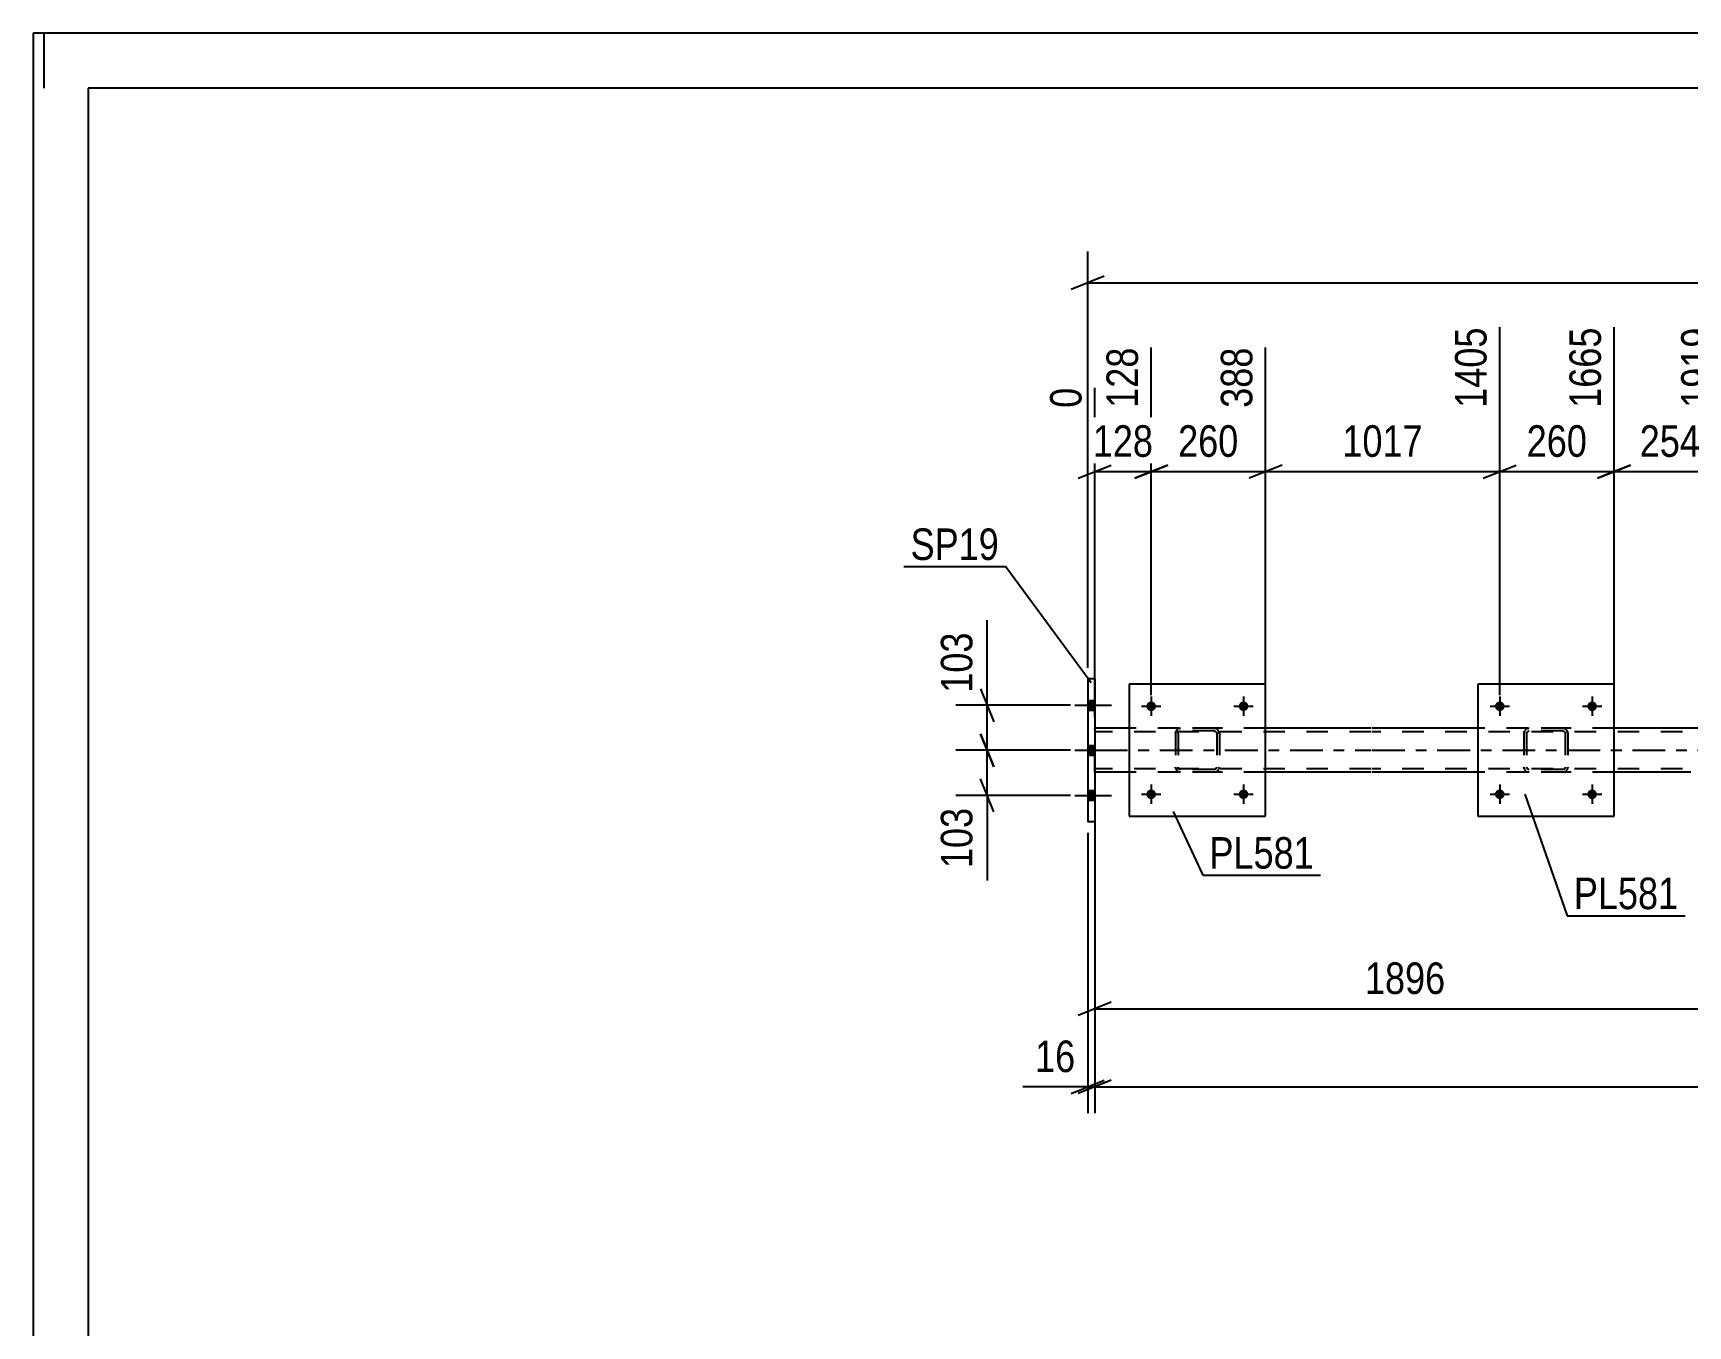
# Model space of a CAD drawing. Header units: millimetres. Extents: x -86 to 755, y -421 to 173.
# Drawn here: x -86.1 to 64.4, y 56 to 173.5 of the extents above; entities that cross this region are included whole.
import ezdxf

# ---------------------------------------------------------------- set-up
doc = ezdxf.new("R2010")
doc.units = ezdxf.units.MM
doc.linetypes.add('DXK_LINE_DOT2', pattern=[3.9198, 1.9599, -1.9599])
doc.linetypes.add('DXK_LINE_DOT3', pattern=[5.9187, 2.979, -0.9799, 0.9799, -0.9799])
doc.styles.add('Arial Narrow', font='ARIALN.TTF', dxfattribs={"height": 0.2})

# ---------------------------------------------------------------- blocks, each defined once
blk = doc.blocks.new('Unknown-814409347-1133')
at = {"color": 5, "linetype": 'Continuous'}
for p, q in [((754.89, 173.48), (-86.11, 173.48)), ((-86.11, 173.48), (-86.11, -420.52)), ((-85.11, 168.48), (-85.11, 173.48)), ((749.89, 168.48), (-81.11, 168.48)), ((-81.11, 168.48), (-81.11, -415.52))]:
    blk.add_line(p, q, dxfattribs=at)
blk = doc.blocks.new('Bolt-814409347-2455 - 2380')
at = {"linetype": 'Continuous'}
for points in [[(47.71, 112.29, -1), (46.83, 112.29, -1)], [(56.11, 112.29, -1), (55.23, 112.29, -1)]]:
    blk.add_hatch(color=1, dxfattribs=at).paths.add_polyline_path(points)
at = {"color": 1, "linetype": 'Continuous'}
for p, q in [((47.27, 113.17), (47.27, 111.41)), ((55.67, 113.17), (55.67, 111.41)), ((46.39, 112.29), (48.15, 112.29)), ((54.79, 112.29), (56.55, 112.29))]:
    blk.add_line(p, q, dxfattribs=at)
blk = doc.blocks.new('Bolt-814409347-2456 - 2380')
at = {"linetype": 'Continuous'}
for points in [[(47.71, 104.29, -1), (46.83, 104.29, -1)], [(56.11, 104.29, -1), (55.23, 104.29, -1)]]:
    blk.add_hatch(color=1, dxfattribs=at).paths.add_polyline_path(points)
at = {"color": 1, "linetype": 'Continuous'}
for p, q in [((46.39, 104.29), (48.15, 104.29)), ((47.27, 105.17), (47.27, 103.41)), ((54.79, 104.29), (56.55, 104.29)), ((55.67, 105.17), (55.67, 103.41))]:
    blk.add_line(p, q, dxfattribs=at)
blk = doc.blocks.new('Part-814409347-2427 - 2380')
at = {"color": 2, "linetype": 'Continuous'}
for p, q in [((57.67, 114.29), (45.27, 114.29)), ((45.27, 114.29), (45.27, 102.29)), ((57.67, 102.29), (57.67, 114.29)), ((45.27, 102.29), (57.67, 102.29))]:
    blk.add_line(p, q, dxfattribs=at)
blk = doc.blocks.new('Part-814409347-2428 - 2380')
at = {"color": 7, "linetype": 'DXK_LINE_DOT2'}
for p, q in [((49.47, 109.81), (49.5, 110)), ((49.5, 110), (49.47, 109.81)), ((49.71, 109.81), (49.72, 109.91)), ((49.72, 109.91), (49.78, 109.98)), ((49.76, 110.26), (49.95, 110.29)), ((49.95, 110.29), (49.76, 110.26)), ((49.78, 109.98), (49.85, 110.04)), ((49.85, 110.04), (49.95, 110.05)), ((52.99, 110.29), (49.95, 110.29)), ((52.99, 110.05), (49.95, 110.05)), ((52.99, 110.29), (53.17, 110.26)), ((53.17, 110.26), (52.99, 110.29)), ((52.99, 110.05), (53.08, 110.04)), ((53.08, 110.04), (53.16, 109.98)), ((53.16, 109.98), (53.21, 109.91)), ((53.21, 109.91), (53.23, 109.81)), ((53.43, 110), (53.47, 109.81)), ((53.47, 109.81), (53.43, 110)), ((49.47, 109.81), (49.47, 106.77)), ((49.71, 109.81), (49.71, 106.77)), ((53.23, 109.81), (53.23, 106.77)), ((53.47, 109.81), (53.47, 106.77)), ((49.5, 106.59), (49.47, 106.77)), ((49.47, 106.77), (49.5, 106.59)), ((49.72, 106.68), (49.71, 106.77)), ((49.78, 106.6), (49.72, 106.68)), ((49.95, 106.29), (49.76, 106.33)), ((49.76, 106.33), (49.95, 106.29)), ((49.85, 106.55), (49.78, 106.6)), ((49.95, 106.53), (49.85, 106.55)), ((52.99, 106.53), (49.95, 106.53)), ((52.99, 106.29), (49.95, 106.29)), ((53.08, 106.55), (52.99, 106.53)), ((53.17, 106.33), (52.99, 106.29)), ((52.99, 106.29), (53.17, 106.33)), ((53.16, 106.6), (53.08, 106.55)), ((53.21, 106.68), (53.16, 106.6)), ((53.23, 106.77), (53.21, 106.68)), ((53.47, 106.77), (53.43, 106.59)), ((53.43, 106.59), (53.47, 106.77))]:
    blk.add_line(p, q, dxfattribs=at)
at = {"color": 7, "linetype": 'DXK_LINE_DOT3'}
blk.add_line((51.47, 108.29), (51.47, 108.29), dxfattribs=at)
at = {"color": 7, "linetype": 'DXK_LINE_DOT2'}
for centre, start, end in [((49.95, 109.81), 112.5, 157.5), ((49.95, 109.81), 112.5, 157.5), ((52.99, 109.81), 22.5, 67.5), ((52.99, 109.81), 22.5, 67.5), ((49.95, 106.77), 202.5, 247.5), ((49.95, 106.77), 202.5, 247.5), ((52.99, 106.77), 292.5, 337.5), ((52.99, 106.77), 292.5, 337.5)]:
    blk.add_arc(centre, 0.48, start, end, dxfattribs=at)
blk = doc.blocks.new('Part-814409347-2552 - 2380')
at = {"color": 2, "linetype": 'Continuous'}
for p, q in [((13.57, 110.29), (10.44, 110.29)), ((35.57, 110.29), (25.97, 110.29)), ((45.27, 110.29), (35.67, 110.29)), ((65.63, 110.29), (57.67, 110.29)), ((13.57, 106.29), (10.44, 106.29)), ((35.57, 106.29), (25.97, 106.29)), ((45.27, 106.29), (35.67, 106.29)), ((64.65, 106.29), (57.67, 106.29))]:
    blk.add_line(p, q, dxfattribs=at)
at = {"color": 7, "linetype": 'DXK_LINE_DOT2'}
for p, q in [((10.44, 106.29), (10.44, 110.29)), ((35.57, 109.97), (10.44, 109.97)), ((25.97, 110.29), (13.57, 110.29)), ((640.09, 109.97), (35.67, 109.97)), ((57.67, 110.29), (45.27, 110.29)), ((35.57, 106.61), (10.44, 106.61)), ((25.97, 106.29), (13.57, 106.29)), ((640.09, 106.61), (35.67, 106.61)), ((57.67, 106.29), (45.27, 106.29))]:
    blk.add_line(p, q, dxfattribs=at)
at = {"color": 7, "linetype": 'DXK_LINE_DOT3'}
for p, q in [((10.44, 108.29), (35.57, 108.29)), ((35.67, 108.29), (640.09, 108.29))]:
    blk.add_line(p, q, dxfattribs=at)
blk = doc.blocks.new('Bolt-814409347-2553 - 2380')
at = {"linetype": 'Continuous'}
for points in [[(10.44, 111.95), (10.44, 112.83), (9.8, 112.83), (9.8, 111.95)], [(10.44, 111.95), (10.44, 112.83), (9.8, 112.83), (9.8, 111.95)], [(10.44, 111.95), (10.44, 112.83), (9.8, 112.83), (9.8, 111.95)], [(10.44, 107.85), (10.44, 108.73), (9.8, 108.73), (9.8, 107.85)], [(10.44, 107.85), (10.44, 108.73), (9.8, 108.73), (9.8, 107.85)], [(10.44, 103.75), (10.44, 104.63), (9.8, 104.63), (9.8, 103.75)], [(10.44, 103.75), (10.44, 104.63), (9.8, 104.63), (9.8, 103.75)], [(10.44, 103.75), (10.44, 104.63), (9.8, 104.63), (9.8, 103.75)]]:
    blk.add_hatch(color=1, dxfattribs=at).paths.add_polyline_path(points)
at = {"color": 1, "linetype": 'Continuous'}
for p, q in [((8.64, 112.39), (11.96, 112.39)), ((8.64, 112.39), (11.96, 112.39)), ((8.64, 112.39), (11.96, 112.39)), ((9.8, 112.83), (10.44, 112.83)), ((9.8, 112.83), (10.44, 112.83)), ((9.8, 112.83), (10.44, 112.83)), ((9.8, 111.95), (10.44, 111.95)), ((9.8, 111.95), (10.44, 111.95)), ((9.8, 111.95), (10.44, 111.95)), ((9.8, 108.73), (10.44, 108.73)), ((9.8, 108.73), (10.44, 108.73)), ((8.64, 108.29), (11.96, 108.29)), ((8.64, 108.29), (11.96, 108.29)), ((9.8, 107.85), (10.44, 107.85)), ((9.8, 107.85), (10.44, 107.85)), ((8.64, 104.19), (11.96, 104.19)), ((8.64, 104.19), (11.96, 104.19)), ((8.64, 104.19), (11.96, 104.19)), ((9.8, 104.63), (10.44, 104.63)), ((9.8, 104.63), (10.44, 104.63)), ((9.8, 104.63), (10.44, 104.63)), ((9.8, 103.75), (10.44, 103.75)), ((9.8, 103.75), (10.44, 103.75)), ((9.8, 103.75), (10.44, 103.75))]:
    blk.add_line(p, q, dxfattribs=at)
blk = doc.blocks.new('Part-814409347-2577 - 2380')
at = {"color": 2, "linetype": 'Continuous'}
for p, q in [((10.44, 114.79), (9.8, 114.79)), ((9.8, 114.79), (9.8, 101.79)), ((10.44, 114.79), (10.44, 101.79)), ((10.44, 101.79), (9.8, 101.79))]:
    blk.add_line(p, q, dxfattribs=at)
blk = doc.blocks.new('Bolt-814409347-2583 - 2380')
at = {"linetype": 'Continuous'}
for points in [[(16.01, 104.29, -1), (15.13, 104.29, -1)], [(24.41, 104.29, -1), (23.53, 104.29, -1)]]:
    blk.add_hatch(color=1, dxfattribs=at).paths.add_polyline_path(points)
at = {"color": 1, "linetype": 'Continuous'}
for p, q in [((14.69, 104.29), (16.45, 104.29)), ((15.57, 105.17), (15.57, 103.41)), ((23.09, 104.29), (24.85, 104.29)), ((23.97, 105.17), (23.97, 103.41))]:
    blk.add_line(p, q, dxfattribs=at)
blk = doc.blocks.new('Bolt-814409347-2584 - 2380')
at = {"linetype": 'Continuous'}
for points in [[(16.01, 112.29, -1), (15.13, 112.29, -1)], [(24.41, 112.29, -1), (23.53, 112.29, -1)]]:
    blk.add_hatch(color=1, dxfattribs=at).paths.add_polyline_path(points)
at = {"color": 1, "linetype": 'Continuous'}
for p, q in [((15.57, 113.17), (15.57, 111.41)), ((23.97, 113.17), (23.97, 111.41)), ((14.69, 112.29), (16.45, 112.29)), ((23.09, 112.29), (24.85, 112.29))]:
    blk.add_line(p, q, dxfattribs=at)
blk = doc.blocks.new('Part-814409347-2642 - 2380')
at = {"color": 7, "linetype": 'DXK_LINE_DOT2'}
for p, q in [((17.77, 109.81), (17.8, 110)), ((17.8, 110), (17.77, 109.81)), ((18.01, 109.81), (18.02, 109.91)), ((18.02, 109.91), (18.08, 109.98)), ((18.06, 110.26), (18.25, 110.29)), ((18.25, 110.29), (18.06, 110.26)), ((18.08, 109.98), (18.15, 110.04)), ((18.15, 110.04), (18.25, 110.05)), ((21.29, 110.29), (18.25, 110.29)), ((21.29, 110.05), (18.25, 110.05)), ((21.29, 110.29), (21.47, 110.26)), ((21.47, 110.26), (21.29, 110.29)), ((21.29, 110.05), (21.38, 110.04)), ((21.38, 110.04), (21.46, 109.98)), ((21.46, 109.98), (21.51, 109.91)), ((21.51, 109.91), (21.53, 109.81)), ((21.73, 110), (21.77, 109.81)), ((21.77, 109.81), (21.73, 110)), ((17.77, 109.81), (17.77, 106.77)), ((18.01, 109.81), (18.01, 106.77)), ((21.53, 109.81), (21.53, 106.77)), ((21.77, 109.81), (21.77, 106.77)), ((17.8, 106.59), (17.77, 106.77)), ((17.77, 106.77), (17.8, 106.59)), ((18.02, 106.68), (18.01, 106.77)), ((18.08, 106.6), (18.02, 106.68)), ((18.25, 106.29), (18.06, 106.33)), ((18.06, 106.33), (18.25, 106.29)), ((18.15, 106.55), (18.08, 106.6)), ((18.25, 106.53), (18.15, 106.55)), ((21.29, 106.53), (18.25, 106.53)), ((21.29, 106.29), (18.25, 106.29)), ((21.38, 106.55), (21.29, 106.53)), ((21.47, 106.33), (21.29, 106.29)), ((21.29, 106.29), (21.47, 106.33)), ((21.46, 106.6), (21.38, 106.55)), ((21.51, 106.68), (21.46, 106.6)), ((21.53, 106.77), (21.51, 106.68)), ((21.77, 106.77), (21.73, 106.59)), ((21.73, 106.59), (21.77, 106.77))]:
    blk.add_line(p, q, dxfattribs=at)
at = {"color": 7, "linetype": 'DXK_LINE_DOT3'}
blk.add_line((19.77, 108.29), (19.77, 108.29), dxfattribs=at)
at = {"color": 7, "linetype": 'DXK_LINE_DOT2'}
for centre, start, end in [((18.25, 109.81), 112.5, 157.5), ((18.25, 109.81), 112.5, 157.5), ((21.29, 109.81), 22.5, 67.5), ((21.29, 109.81), 22.5, 67.5), ((18.25, 106.77), 202.5, 247.5), ((18.25, 106.77), 202.5, 247.5), ((21.29, 106.77), 292.5, 337.5), ((21.29, 106.77), 292.5, 337.5)]:
    blk.add_arc(centre, 0.48, start, end, dxfattribs=at)
blk = doc.blocks.new('Part-814409347-2647 - 2380')
at = {"color": 2, "linetype": 'Continuous'}
for p, q in [((25.97, 114.29), (13.57, 114.29)), ((13.57, 114.29), (13.57, 102.29)), ((25.97, 102.29), (25.97, 114.29)), ((13.57, 102.29), (25.97, 102.29))]:
    blk.add_line(p, q, dxfattribs=at)
blk = doc.blocks.new('StraightDimension-814409347-3189 - 2380')
at = {"color": 7, "linetype": 'Continuous'}
for p, q in [((10.44, 100.79), (10.44, 75.29)), ((11.94, 78.29), (8.94, 77.09)), ((10.44, 77.69), (640.09, 77.69))]:
    blk.add_line(p, q, dxfattribs=at)
blk = doc.blocks.new('StraightDimension-814409347-2702 - 2380')
at = {"color": 7, "linetype": 'Continuous'}
for p, q in [((57.67, 111.29), (57.67, 146.74)), ((67.83, 115.4), (67.83, 146.74)), ((56.17, 133.02), (59.17, 134.22)), ((69.33, 134.22), (66.33, 133.02)), ((57.67, 133.62), (67.83, 133.62))]:
    blk.add_line(p, q, dxfattribs=at)
at = {"color": 0}
blk.add_wipeout([(66.09, 134.37), (66.09, 138.57), (59.4, 138.57), (59.4, 134.37)], dxfattribs=at)
at = {"color": 3, "style": 'Arial Narrow'}
blk.add_text('254', height=2.863, dxfattribs=at).set_placement((60, 134.97))
at = {"color": 0, "linetype": 'Continuous'}
blk.add_wipeout([(67.23, 147.34), (63.03, 147.34), (63.03, 138.82), (67.23, 138.82)], dxfattribs=at)
at = {"color": 3, "linetype": 'Continuous', "style": 'Arial Narrow'}
blk.add_text('1919', height=2.863, rotation=90.0002, dxfattribs=at).set_placement((66.63, 139.42))
blk = doc.blocks.new('StraightDimension-814409347-2703 - 2380')
at = {"color": 7, "linetype": 'Continuous'}
for p, q in [((47.27, 113.29), (47.27, 146.74)), ((57.67, 111.29), (57.67, 146.74)), ((45.77, 133.02), (48.77, 134.22)), ((59.17, 134.22), (56.17, 133.02)), ((47.27, 133.62), (57.67, 133.62))]:
    blk.add_line(p, q, dxfattribs=at)
at = {"color": 0}
blk.add_wipeout([(55.81, 134.37), (55.81, 138.57), (49.12, 138.57), (49.12, 134.37)], dxfattribs=at)
at = {"color": 3, "style": 'Arial Narrow'}
blk.add_text('260', height=2.863, dxfattribs=at).set_placement((49.72, 134.97))
at = {"color": 0, "linetype": 'Continuous'}
blk.add_wipeout([(57.07, 147.34), (52.87, 147.34), (52.87, 138.82), (57.07, 138.82)], dxfattribs=at)
at = {"color": 3, "linetype": 'Continuous', "style": 'Arial Narrow'}
blk.add_text('1665', height=2.863, rotation=90.0002, dxfattribs=at).set_placement((56.47, 139.42))
blk = doc.blocks.new('StraightDimension-814409347-2704 - 2380')
at = {"color": 7, "linetype": 'Continuous'}
for p, q in [((47.27, 113.29), (47.27, 146.74)), ((25.97, 111.29), (25.97, 144.91)), ((27.47, 134.22), (24.47, 133.02)), ((45.77, 133.02), (48.77, 134.22)), ((25.97, 133.62), (47.27, 133.62))]:
    blk.add_line(p, q, dxfattribs=at)
at = {"color": 0, "linetype": 'Continuous'}
blk.add_wipeout([(46.67, 147.34), (42.47, 147.34), (42.47, 138.82), (46.67, 138.82)], dxfattribs=at)
at = {"color": 0}
blk.add_wipeout([(40.87, 134.37), (40.87, 138.57), (32.36, 138.57), (32.36, 134.37)], dxfattribs=at)
at = {"color": 3, "linetype": 'Continuous', "style": 'Arial Narrow'}
blk.add_text('1405', height=2.863, rotation=90.0002, dxfattribs=at).set_placement((46.07, 139.42))
at = {"color": 3, "style": 'Arial Narrow'}
blk.add_text('1017', height=2.863, dxfattribs=at).set_placement((32.96, 134.97))
blk = doc.blocks.new('StraightDimension-814409347-2705 - 2380')
at = {"color": 7, "linetype": 'Continuous'}
for p, q in [((15.57, 113.29), (15.57, 144.91)), ((25.97, 111.29), (25.97, 144.91)), ((14.07, 133.02), (17.07, 134.22)), ((27.47, 134.22), (24.47, 133.02)), ((15.57, 133.62), (25.97, 133.62))]:
    blk.add_line(p, q, dxfattribs=at)
at = {"color": 0}
blk.add_wipeout([(24.11, 134.37), (24.11, 138.57), (17.42, 138.57), (17.42, 134.37)], dxfattribs=at)
at = {"color": 3, "style": 'Arial Narrow'}
blk.add_text('260', height=2.863, dxfattribs=at).set_placement((18.02, 134.97))
at = {"color": 0, "linetype": 'Continuous'}
blk.add_wipeout([(25.37, 145.51), (21.17, 145.51), (21.17, 138.82), (25.37, 138.82)], dxfattribs=at)
at = {"color": 3, "linetype": 'Continuous', "style": 'Arial Narrow'}
blk.add_text('388', height=2.863, rotation=90.0002, dxfattribs=at).set_placement((24.77, 139.42))
blk = doc.blocks.new('StraightDimension-814409347-2706 - 2380')
at = {"color": 7, "linetype": 'Continuous'}
for p, q in [((15.57, 113.29), (15.57, 144.91)), ((10.44, 111.29), (10.44, 141.25)), ((8.94, 133.02), (11.94, 134.22)), ((17.07, 134.22), (14.07, 133.02)), ((10.44, 133.62), (15.57, 133.62))]:
    blk.add_line(p, q, dxfattribs=at)
at = {"color": 0}
blk.add_wipeout([(16.34, 134.37), (16.34, 138.57), (9.66, 138.57), (9.66, 134.37)], dxfattribs=at)
at = {"color": 3, "style": 'Arial Narrow'}
blk.add_text('128', height=2.863, dxfattribs=at).set_placement((10.26, 134.97))
at = {"color": 0, "linetype": 'Continuous'}
for points in [[(14.97, 145.51), (10.77, 145.51), (10.77, 138.82), (14.97, 138.82)], [(9.84, 141.85), (5.64, 141.85), (5.64, 138.82), (9.84, 138.82)]]:
    blk.add_wipeout(points, dxfattribs=at)
at = {"color": 3, "linetype": 'Continuous', "style": 'Arial Narrow'}
for s, height, p in [('128', 2.863, (14.37, 139.42)), ('0', 2.86, (9.24, 139.42))]:
    blk.add_text(s, height=height, rotation=90.0002, dxfattribs=at).set_placement(p)
blk = doc.blocks.new('StraightDimension-814409347-3179 - 2380')
at = {"color": 7, "linetype": 'Continuous'}
for p, q in [((9.8, 100.79), (9.8, 75.29)), ((10.44, 100.79), (10.44, 75.29)), ((8.3, 77.09), (11.3, 78.29)), ((11.94, 78.29), (8.94, 77.09)), ((9.8, 77.69), (10.44, 77.69))]:
    blk.add_line(p, q, dxfattribs=at)
at = {"color": 0}
blk.add_wipeout([(9.27, 78.44), (9.27, 82.64), (4.41, 82.64), (4.41, 78.44)], dxfattribs=at)
at = {"color": 7, "linetype": 'Continuous'}
blk.add_line((9.8, 77.69), (3.89, 77.69), dxfattribs=at)
blk.add_line((9.8, 77.69), (3.89, 77.69), dxfattribs=at)
at = {"color": 3, "style": 'Arial Narrow'}
blk.add_text('16', height=2.863, dxfattribs=at).set_placement((5.01, 79.04))
blk = doc.blocks.new('StraightDimension-814409347-3210 - 2380')
at = {"color": 7, "linetype": 'Continuous'}
for p, q in [((0.06, 109.79), (1.26, 106.79)), ((8.24, 108.29), (-2.19, 108.29)), ((0.66, 104.19), (0.66, 108.29)), ((1.26, 102.69), (0.06, 105.69)), ((8.24, 104.19), (-2.19, 104.19))]:
    blk.add_line(p, q, dxfattribs=at)
at = {"color": 0}
blk.add_wipeout([(-0.09, 103.67), (-4.29, 103.67), (-4.29, 96.98), (-0.09, 96.98)], dxfattribs=at)
at = {"color": 7, "linetype": 'Continuous'}
blk.add_line((0.66, 104.19), (0.66, 96.46), dxfattribs=at)
blk.add_line((0.66, 104.19), (0.66, 96.46), dxfattribs=at)
at = {"color": 3, "style": 'Arial Narrow'}
blk.add_text('103', height=2.863, rotation=90.0002, dxfattribs=at).set_placement((-0.69, 97.58))
blk = doc.blocks.new('StraightDimension-814409347-3220 - 2380')
at = {"color": 7, "linetype": 'Continuous'}
for p, q in [((0.06, 113.89), (1.26, 110.89)), ((8.24, 112.39), (-2.19, 112.39)), ((0.66, 108.29), (0.66, 112.39)), ((1.26, 106.79), (0.06, 109.79)), ((8.24, 108.29), (-2.19, 108.29))]:
    blk.add_line(p, q, dxfattribs=at)
at = {"color": 0}
blk.add_wipeout([(-0.09, 119.6), (-4.29, 119.6), (-4.29, 112.92), (-0.09, 112.92)], dxfattribs=at)
at = {"color": 7, "linetype": 'Continuous'}
blk.add_line((0.66, 112.39), (0.66, 120.13), dxfattribs=at)
blk.add_line((0.66, 112.39), (0.66, 120.13), dxfattribs=at)
at = {"color": 3, "style": 'Arial Narrow'}
blk.add_text('103', height=2.863, rotation=90.0002, dxfattribs=at).set_placement((-0.69, 113.52))
blk = doc.blocks.new('StraightDimension-814409347-3305 - 2380')
at = {"color": 7, "linetype": 'Continuous'}
for p, q in [((9.8, 115.79), (9.8, 153.64)), ((11.3, 151.39), (8.3, 150.19)), ((9.8, 150.79), (640.73, 150.79))]:
    blk.add_line(p, q, dxfattribs=at)
blk = doc.blocks.new('StraightDimension-814409347-3316 - 2380')
at = {"color": 7, "linetype": 'Continuous'}
for p, q in [((10.44, 105.29), (10.44, 82.39)), ((66.9, 101.19), (66.9, 82.39)), ((11.94, 85.39), (8.94, 84.19)), ((10.44, 84.79), (66.9, 84.79)), ((65.4, 84.19), (68.4, 85.39))]:
    blk.add_line(p, q, dxfattribs=at)
at = {"color": 0}
blk.add_wipeout([(42.92, 85.54), (42.92, 89.74), (34.41, 89.74), (34.41, 85.54)], dxfattribs=at)
at = {"color": 3, "style": 'Arial Narrow'}
blk.add_text('1896', height=2.863, dxfattribs=at).set_placement((35.01, 86.14))
blk = doc.blocks.new('Mark-814409347-2423 - 2380')
at = {"color": 0}
blk.add_wipeout([(63.52, 93.85), (63.52, 96.85), (54.01, 96.85), (54.01, 93.85)], dxfattribs=at)
blk.add_wipeout([(63.52, 93.85), (63.52, 96.85), (54.01, 96.85), (54.01, 93.85)], dxfattribs=at)
at = {"color": 30, "linetype": 'Continuous'}
for p, q in [((49.56, 104.3), (53.41, 93.25)), ((53.41, 93.25), (64.12, 93.25))]:
    blk.add_line(p, q, dxfattribs=at)
at = {"color": 3, "style": 'Arial Narrow'}
blk.add_text('PL581', height=2.863, dxfattribs=at).set_placement((54.01, 93.85))
blk = doc.blocks.new('Mark-814409347-2573 - 2380')
at = {"color": 0}
blk.add_wipeout([(1.73, 125.59), (1.73, 128.59), (-6.31, 128.59), (-6.31, 125.59)], dxfattribs=at)
blk.add_wipeout([(1.73, 125.59), (1.73, 128.59), (-6.31, 128.59), (-6.31, 125.59)], dxfattribs=at)
at = {"color": 30, "linetype": 'Continuous'}
for p in [(-6.91, 124.99), (10.12, 114.43)]:
    blk.add_line(p, (2.33, 124.99), dxfattribs=at)
at = {"color": 3, "style": 'Arial Narrow'}
blk.add_text('SP19', height=2.863, dxfattribs=at).set_placement((-6.31, 125.59))
blk = doc.blocks.new('Mark-814409347-2643 - 2380')
at = {"color": 0}
blk.add_wipeout([(30.38, 97.53), (30.38, 100.53), (20.87, 100.53), (20.87, 97.53)], dxfattribs=at)
blk.add_wipeout([(30.38, 97.53), (30.38, 100.53), (20.87, 100.53), (20.87, 97.53)], dxfattribs=at)
at = {"color": 30, "linetype": 'Continuous'}
for p, q in [((17.57, 102.74), (20.27, 96.93)), ((20.27, 96.93), (30.98, 96.93))]:
    blk.add_line(p, q, dxfattribs=at)
at = {"color": 3, "style": 'Arial Narrow'}
blk.add_text('PL581', height=2.863, dxfattribs=at).set_placement((20.87, 97.53))

msp = doc.modelspace()

# ---------------------------------------------------------------- block references
for name in ['Unknown-814409347-1133', 'Part-814409347-2577 - 2380', 'Part-814409347-2647 - 2380', 'Bolt-814409347-2584 - 2380', 'Part-814409347-2427 - 2380', 'Bolt-814409347-2455 - 2380', 'Bolt-814409347-2553 - 2380', 'Part-814409347-2552 - 2380', 'Part-814409347-2642 - 2380', 'Part-814409347-2428 - 2380', 'Bolt-814409347-2583 - 2380', 'Bolt-814409347-2456 - 2380']:
    msp.add_blockref(name, (0, 0))

# ---------------------------------------------------------------- next in the draw order: block references
for name in ['StraightDimension-814409347-2702 - 2380', 'StraightDimension-814409347-3189 - 2380']:
    msp.add_blockref(name, (0, 0))

# ---------------------------------------------------------------- next in the draw order: block references
for name in ['StraightDimension-814409347-2703 - 2380', 'StraightDimension-814409347-3179 - 2380']:
    msp.add_blockref(name, (0, 0))

# ---------------------------------------------------------------- next in the draw order: block references
for name in ['StraightDimension-814409347-2704 - 2380', 'StraightDimension-814409347-3210 - 2380']:
    msp.add_blockref(name, (0, 0))

# ---------------------------------------------------------------- next in the draw order: block references
for name in ['StraightDimension-814409347-2705 - 2380', 'StraightDimension-814409347-3316 - 2380']:
    msp.add_blockref(name, (0, 0))

# ---------------------------------------------------------------- next in the draw order: block references
for name in ['StraightDimension-814409347-2706 - 2380', 'Mark-814409347-2423 - 2380', 'Mark-814409347-2643 - 2380']:
    msp.add_blockref(name, (0, 0))

# ---------------------------------------------------------------- next in the draw order: block references
msp.add_blockref('StraightDimension-814409347-3220 - 2380', (0, 0))

# ---------------------------------------------------------------- next in the draw order: block references
msp.add_blockref('StraightDimension-814409347-3305 - 2380', (0, 0))

# ---------------------------------------------------------------- next in the draw order: block references
msp.add_blockref('Mark-814409347-2573 - 2380', (0, 0))

doc.saveas('drawing.dxf')
